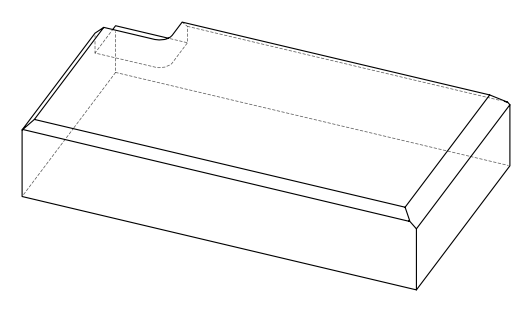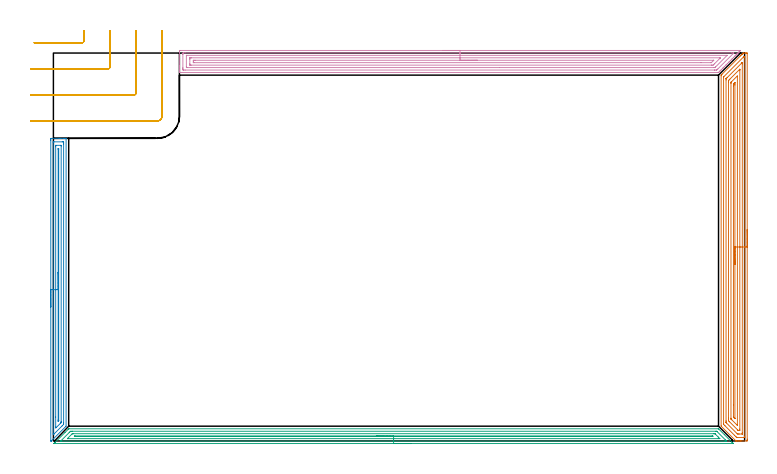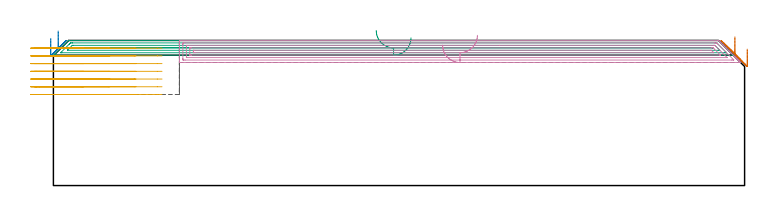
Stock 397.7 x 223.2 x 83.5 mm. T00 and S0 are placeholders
(PLAN: 5 operations, 1 tool changes, 46.7 min)
(1 AREA_MILL | FG_CHAMFER_SURFACE | UGT0205_001 | 10.56 min | 25111 mm3)
(2 AREA_MILL_1 | FG_CHAMFER_SURFACE_1 | UGT0205_001 | 5.6 min | 6948 mm3)
(3 AREA_MILL_2 | FG_CHAMFER_SURFACE_2 | UGT0205_001 | 12.38 min | 13715 mm3)
(4 AREA_MILL_3 | FG_CHAMFER_SURFACE_3 | UGT0205_001 | 12.91 min | 25902 mm3)
(5 MILL_CORNER_NOTCH_RECTANGULAR | CORNER_NOTCH_RECTANGULAR | UGT0201_094 | Follow Part, ap 5, ae 75% | 5.22 min | 108891 mm3)
(TOOL UGT0205_001 | Chamfer Mill 20 x 3 x 45 deg. | D20 FL50 Z2)
(TOOL UGT0201_094 | End mill 20 mm | D20 FL38 Z4)
(OP 1 AREA_MILL)
G17 G21 G94 G90
T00 M6
G54
G17 G0 G90 X399.2 Y121.6 S1061 M3
G43 Z93.5 H0
Z78.5
G94 G1 Y121.562 Z77.628 F250.
Y121.448 Z76.763
Y121.259 Z75.912
Y120.997 Z75.08
Y120.663 Z74.274
Y120.26 Z73.5
Y119.792 Z72.764
Y119.26 Z72.072
Y118.671 Z71.429
Y118.028 Z70.84
Y117.336 Z70.308
Y116.6 Z69.84
Y115.826 Z69.437
Y115.02 Z69.103
Y114.188 Z68.841
Y113.337 Z68.652
Y112.472 Z68.538
Y111.6 Z68.5
Y1.031
X399.199 Y0.594 Z68.501
X399.195 Y0.144 Z68.503
X399.191 Y0.009 Z68.505
X398.751 Y0. Z68.946
X396.107 Z71.587
X395.518 Z72.179
X395.225 Z72.471
X394.636 Z73.06
X394.344 Z73.351
X393.759 Z73.94
X393.166 Z74.533
X392.913 Z74.782
X392.827 Y0.001 Z74.868
X392.69 Y0.01 Z75.006
X392.66 Y0.038 Z75.037
X392.581 Y0.118 Z75.117
X384.339 Y8.361 Z83.36
X384.204 Y8.506 Z83.49
X384.2 Y8.618 Z83.5
Y210.123
X384.198 Y210.494 Z83.482
X384.335 Y210.638 Z83.358
X384.715 Y211.015 Z82.984
X395.225 Y221.527 Z72.471
X395.666 Y221.966 Z72.034
X396.107 Y222.408 Z71.589
X396.306 Y222.606 Z71.393
X396.386 Y222.686 Z71.314
X396.603 Y222.903 Z71.096
X396.72 Y223.02 Z70.979
X396.902 Y223.19 Z70.797
X396.987 Y223.2 Z70.713
X397.869 Z69.83
X398.166 Z69.534
X398.751 Z68.945
X399.042 Z68.654
X399.191 Y223.198 Z68.505
X399.2 Y223.052 Z68.5
Y111.6
X397.786 Z69.914
Y2.377
X397.785 Y2.175 Z69.915
X397.783 Y2.075 Z69.917
X397.78 Y2.026 Z69.92
X397.777 Y2.01 Z69.923
X397.733 Y2.008 Z69.967
X397.359 Y2.001 Z70.341
X393.463 Z74.237
X393.338 Y2.002 Z74.362
X393.239 Y2.006 Z74.461
X393.174 Y2.01 Z74.526
X393.123 Y2.039 Z74.577
X392.775 Y2.377 Z74.925
X392.581 Y2.569 Z75.119
X391.881 Y3.269 Z75.819
X386.412 Y8.738 Z81.288
X385.646 Y9.51 Z82.054
X385.621 Y9.541 Z82.079
X385.619 Y9.561 Z82.081
X385.616 Y9.611 Z82.084
X385.615 Y9.712 Z82.085
X385.614 Y9.914 Z82.086
Y209.147
X385.615 Y209.232 Z82.085
X385.619 Y209.433 Z82.081
X385.621 Y209.455 Z82.079
X385.634 Y209.473 Z82.066
X385.667 Y209.512 Z82.033
X385.728 Y209.577 Z81.972
X396.98 Y220.831 Z70.72
X397.25 Y221.092 Z70.45
X397.346 Y221.184 Z70.354
X397.503 Y221.193 Z70.197
X397.691 Y221.19 Z70.009
X397.779 Y221.181 Z69.921
X397.784 Y220.909 Z69.916
X397.785 Y220.823 Z69.915
X397.786 Y111.6 Z69.914
X396.372 Z71.328
X396.371 Y4.785 Z71.329
X396.366 Y4.16 Z71.334
X396.365 Y4.029 Z71.335
X396.356 Y4.01 Z71.344
X396.317 Y4.005 Z71.383
X396.264 Y4.001 Z71.436
X394.502 Z73.198
X394.344 Y4.002 Z73.356
X393.611 Y4.01 Z74.089
X393.463 Y4.139 Z74.237
X393.44 Y4.16 Z74.26
X387.199 Y10.402 Z80.501
X387.102 Y10.504 Z80.598
X387.039 Y10.572 Z80.661
X387.035 Y10.604 Z80.665
X387.032 Y10.666 Z80.668
X387.029 Y11.293 Z80.671
X387.028 Y11.561 Z80.672
X387.029 Y207.716 Z80.671
X387.034 Y208.34 Z80.666
X387.035 Y208.405 Z80.665
X387.043 Y208.432 Z80.657
X387.061 Y208.454 Z80.639
X387.119 Y208.517 Z80.581
X387.293 Y208.694 Z80.407
X387.561 Y208.962 Z80.139
X396.107 Y217.507 Z71.593
X396.231 Y217.628 Z71.469
X396.314 Y217.705 Z71.386
X396.365 Y217.75 Z71.335
X396.367 Y217.703 Z71.333
X396.369 Y217.525 Z71.331
X396.371 Y217.257 Z71.329
Y216.989
X396.372 Y111.6 Z71.328
X394.957 Z72.743
Y6.835
X394.953 Y6.219 Z72.747
X394.95 Y6.017 Z72.75
X394.756 Y6.01 Z72.944
X394.344 Y6.001 Z73.356
X394.287 Z73.413
X394.082 Y6.008 Z73.618
X394.058 Y6.01 Z73.642
X393.995 Y6.066 Z73.705
X393.867 Y6.187 Z73.833
X393.707 Y6.344 Z73.993
X389.056 Y10.993 Z78.644
X388.759 Y11.293 Z78.941
X388.454 Y11.606 Z79.246
X388.448 Y11.909 Z79.252
X388.445 Y12.185 Z79.255
X388.443 Y12.805 Z79.257
Y13.076
Y206.557
X388.445 Y207.176 Z79.255
X388.447 Y207.313 Z79.253
X388.45 Y207.376 Z79.25
X388.508 Y207.449 Z79.192
X388.78 Y207.728 Z78.92
X389.056 Y208.007 Z78.644
X389.222 Y208.173 Z78.478
X394.835 Y213.785 Z72.865
X394.867 Y213.815 Z72.833
X394.914 Y213.855 Z72.786
X394.951 Y213.885 Z72.749
X394.952 Y213.845 Z72.748
X394.955 Y213.69 Z72.745
X394.957 Y213.46 Z72.743
Y213.07
Y111.6
X393.543 Z74.157
Y9.429
X393.541 Y9.347 Z74.159
X393.536 Y9.185 Z74.164
X393.524 Y8.986 Z74.176
X393.463 Y9.044 Z74.237
X392.989 Y9.51 Z74.711
X390.314 Y12.185 Z77.386
X389.937 Y12.565 Z77.763
X389.877 Y12.63 Z77.823
X389.865 Y12.645 Z77.835
X389.861 Y12.724 Z77.839
X389.859 Y12.832 Z77.841
X389.857 Y12.995 Z77.843
Y13.076
Y205.829
X389.859 Y205.991 Z77.841
X389.864 Y206.315 Z77.836
X389.878 Y206.368 Z77.822
X389.895 Y206.39 Z77.805
X389.937 Y206.437 Z77.763
X389.996 Y206.498 Z77.704
X390.055 Y206.557 Z77.645
X393.543 Y210.043 Z74.157
Y111.6
X392.129 Z75.571
X392.128 Y13.076 Z75.572
X392.127 Y12.879 Z75.573
X392.125 Y12.839 Z75.575
X392.124 Y12.836 Z75.576
X392.108 Y12.848 Z75.592
X392.061 Y12.891 Z75.639
X391.871 Y13.076 Z75.829
X391.7 Y13.248 Z76.
X391.343 Y13.609 Z76.357
X391.3 Y13.656 Z76.4
X391.281 Y13.679 Z76.419
X391.278 Y13.709 Z76.422
X391.274 Y13.823 Z76.426
X391.272 Y13.968 Z76.428
X391.271 Y20.767 Z76.429
Y204.316
X391.273 Y204.774 Z76.427
X391.276 Y205.203 Z76.424
X391.278 Y205.317 Z76.422
X391.657 Y205.709 Z76.043
X391.7 Y205.752 Z76.
X392.105 Y206.148 Z75.595
X392.115 Y206.157 Z75.585
X392.122 Y206.146 Z75.578
X392.125 Y206.127 Z75.575
X392.128 Y205.666 Z75.572
X392.129 Y205.232 Z75.571
Y204.774
Y111.6
Y110.728 Z75.609
Y109.864 Z75.723
Y109.012 Z75.912
Y108.18 Z76.174
Y107.374 Z76.508
Y106.6 Z76.911
Y105.864 Z77.38
Y105.172 Z77.911
Y104.529 Z78.5
Y103.94 Z79.143
Y103.409 Z79.835
Y102.94 Z80.571
Y102.537 Z81.345
Y102.203 Z82.151
Y101.941 Z82.983
Y101.752 Z83.835
Y101.638 Z84.7
Y101.6 Z85.571
G0 Z93.5
M5
M2
(OP 2 AREA_MILL_1)
G17 G21 G94 G90
T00 M6
G54
G17 G0 G90 X-1.5 Y77.063 S1061 M3
G43 Z93.5 H0
Z84.7
G94 G1 Y77.101 Z83.828 F250.
Y77.215 Z82.964
Y77.404 Z82.112
Y77.666 Z81.28
Y78. Z80.474
Y78.403 Z79.7
Y78.872 Z78.964
Y79.403 Z78.272
Y79.992 Z77.629
Y80.635 Z77.04
Y81.327 Z76.508
Y82.063 Z76.04
Y82.837 Z75.637
Y83.643 Z75.303
Y84.475 Z75.041
Y85.327 Z74.852
Y86.192 Z74.738
Y87.063 Z74.7
Y173.062
X-1.499 Y173.51 Z74.701
X-1.495 Y173.948 Z74.703
X-1.491 Y174.09 Z74.706
X-1.062 Y174.1 Z75.135
X3.34 Z79.535
X3.936 Z80.133
X4.221 Z80.418
X5.982 Z82.176
X6.552 Z82.751
X6.862 Z83.061
X7.018 Y174.099 Z83.217
X7.294 Y174.09 Z83.493
X7.3 Y173.956 Z83.5
X7.301 Y8.512 Z83.499
X7.085 Y8.284 Z83.283
X-1.062 Y0.138 Z75.137
X-1.188 Y0.01 Z75.007
X-1.286 Y0.001 Z74.912
X-1.346 Y0. Z74.852
X-1.434 Y0.001 Z74.765
X-1.493 Y0.034 Z74.707
X-1.5 Y0.139 Z74.7
Y0.147
Y87.063
X-0.086 Z76.114
X-0.085 Y171.926 Z76.115
X-0.084 Y172.025 Z76.116
X-0.081 Y172.074 Z76.119
X-0.08 Y172.09 Z76.12
X-0.037 Y172.092 Z76.163
X0.332 Y172.099 Z76.532
X5.101 Z81.301
X5.617 Y172.097 Z81.817
X5.798 Y172.09 Z81.998
X5.879 Y172.077 Z82.079
X5.884 Y171.826 Z82.084
X5.885 Y171.727 Z82.085
X5.886 Y170.933 Z82.086
X5.885 Y10.395 Z82.085
X5.881 Y9.606 Z82.081
X5.879 Y9.556 Z82.079
X5.844 Y9.503 Z82.044
X5.032 Y8.682 Z81.232
X0.408 Y4.059 Z76.608
X0.157 Y3.812 Z76.357
X-0.076 Y3.586 Z76.124
X-0.084 Y4.057 Z76.116
X-0.085 Y4.155 Z76.115
X-0.086 Y87.063 Z76.114
X1.328 Z77.528
X1.329 Y169.307 Z77.529
X1.333 Y169.945 Z77.533
X1.335 Y170.07 Z77.535
X1.339 Y170.09 Z77.539
X1.375 Y170.095 Z77.575
X1.427 Y170.099 Z77.627
X4.068 Y170.1 Z80.268
X4.221 Y170.098 Z80.421
X4.374 Y170.093 Z80.574
X4.465 Y170.087 Z80.665
X4.468 Y170.029 Z80.668
X4.47 Y169.945 Z80.67
X4.471 Y169.691 Z80.671
Y11.286
X4.469 Y11.034 Z80.669
X4.464 Y10.714 Z80.664
X4.452 Y10.563 Z80.652
X4.295 Y10.395 Z80.495
X4.258 Y10.357 Z80.458
X1.6 Y7.7 Z77.8
X1.579 Y7.682 Z77.779
X1.335 Y7.484 Z77.535
X1.332 Y7.721 Z77.532
X1.329 Y7.974 Z77.529
X1.328 Y13.753 Z77.528
Y87.063
X2.743 Z78.943
Y167.875
X2.746 Y168.035 Z78.946
X2.749 Y168.078 Z78.949
X2.752 Y168.091 Z78.952
X2.759 Y168.093 Z78.959
X2.805 Y168.097 Z79.005
X2.9 Y168.099 Z79.1
X2.995 Y168.097 Z79.195
X3.041 Y168.093 Z79.241
X3.048 Y168.091 Z79.248
X3.051 Y168.078 Z79.251
X3.054 Y168.035 Z79.254
X3.056 Y167.876 Z79.256
X3.057 Y162.424 Z79.257
Y11.859
X3.055 Y11.714 Z79.255
X3.053 Y11.644 Z79.253
X3.05 Y11.613 Z79.25
X3.035 Y11.595 Z79.235
X2.894 Y11.452 Z79.094
X2.802 Y11.362 Z79.002
X2.749 Y11.324 Z78.949
X2.747 Y11.421 Z78.947
X2.745 Y11.583 Z78.945
X2.743 Y11.891 Z78.943
Y12.177
Y87.063
Y87.935 Z78.981
Y88.8 Z79.095
Y89.651 Z79.283
Y90.483 Z79.546
Y91.289 Z79.88
Y92.063 Z80.282
Y92.799 Z80.751
Y93.491 Z81.282
Y94.134 Z81.872
Y94.724 Z82.515
Y95.255 Z83.207
Y95.724 Z83.943
Y96.126 Z84.716
Y96.46 Z85.522
Y96.723 Z86.354
Y96.911 Z87.206
Y97.025 Z88.071
Y97.063 Z88.943
G0 Z93.5
M5
M2
(OP 3 AREA_MILL_2)
G17 G21 G94 G90
T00 M6
G54
G17 G0 G90 X205.75 Y-1.5 S1061 M3
G43 Z93.5 H0
Z85.
G94 G1 X205.712 Z84.128 F250.
X205.598 Z83.264
X205.409 Z82.412
X205.147 Z81.58
X204.813 Z80.774
X204.41 Z80.
X203.942 Z79.264
X203.41 Z78.572
X202.821 Z77.929
X202.178 Z77.34
X201.486 Z76.809
X200.75 Z76.34
X199.976 Z75.937
X199.17 Z75.603
X198.338 Z75.341
X197.486 Z75.152
X196.622 Z75.038
X195.75 Z75.
X0.367
X0.312 Y-1.497 Z75.001
X0.311 Y-1.496 Z75.002
X0.322 Y-1.477 Z75.02
X0.622 Y-1.176 Z75.32
X0.763 Y-1.035 Z75.462
X0.923 Y-0.876 Z75.622
X1.059 Y-0.739 Z75.756
X6.688 Y4.888 Z81.388
X8.519 Y6.72 Z83.219
X8.718 Y6.917 Z83.414
X8.806 Y6.997 Z83.489
X8.966 Y7. Z83.5
X382.534
X382.695 Y6.997 Z83.489
X382.785 Y6.916 Z83.413
X386.078 Y3.622 Z80.122
X390.441 Y-0.739 Z75.756
X390.577 Y-0.876 Z75.622
X390.737 Y-1.035 Z75.462
X390.878 Y-1.176 Z75.32
X391.024 Y-1.323 Z75.175
X391.179 Y-1.478 Z75.02
X391.189 Y-1.496 Z75.001
Y-1.499 Z74.999
X391.132 Y-1.5 Z75.
X391.024
X195.75
Y-0.086 Z76.414
X4.886 Y-0.085 Z76.415
X4.498 Y-0.084 Z76.416
X4.271 Y-0.082 Z76.418
X4.192 Y-0.079 Z76.421
X4.225 Y-0.037 Z76.463
X4.289 Y0.032 Z76.532
X4.498 Y0.248 Z76.748
X9.075 Y4.825 Z81.325
X9.183 Y4.931 Z81.431
X9.522 Y5.261 Z81.761
X9.86 Y5.579 Z82.079
X10.087 Y5.582 Z82.082
X10.754 Y5.585 Z82.085
X10.977 Y5.586 Z82.086
X380.97 Y5.585 Z82.085
X381.64 Y5.58 Z82.08
X381.657 Y5.579 Z82.079
X381.677 Y5.563 Z82.063
X381.724 Y5.522 Z82.022
X381.812 Y5.437 Z81.937
X386.681 Y0.569 Z77.069
X387.002 Y0.247 Z76.747
X387.288 Y-0.048 Z76.452
X387.314 Y-0.076 Z76.424
X387.292 Y-0.079 Z76.421
X387.196 Y-0.082 Z76.418
X387.002 Y-0.085 Z76.415
X386.779 Y-0.086 Z76.414
X386.108
X195.75
Y1.328 Z77.828
X8.188 Y1.329 Z77.829
X8.098 Y1.33 Z77.83
X8.073 Y1.332 Z77.832
X8.056 Y1.334 Z77.834
X8.062 Y1.351 Z77.851
X8.073 Y1.371 Z77.871
X8.107 Y1.408 Z77.908
X8.141 Y1.441 Z77.941
X10.756 Y4.057 Z80.557
X10.861 Y4.15 Z80.65
X10.909 Y4.165 Z80.665
X11.031 Y4.168 Z80.668
X11.185 Y4.17 Z80.67
X11.416 Y4.171 Z80.671
X11.532
X379.853
X379.968
X380.2 Y4.168 Z80.668
X380.628 Y4.16 Z80.66
X380.742 Y4.059 Z80.559
X380.746 Y4.055 Z80.555
X382.534 Y2.267 Z78.767
X383.356 Y1.441 Z77.941
X383.427 Y1.365 Z77.865
X383.439 Y1.335 Z77.835
X382.534 Y1.329 Z77.829
X195.75 Y1.328 Z77.828
Y2.743 Z79.243
X12.101
X12.087 Y2.744 Z79.244
X12.045 Y2.749 Z79.249
X12.093 Y2.751 Z79.251
X12.526 Y2.757 Z79.257
X12.541
X379.399 Y2.756 Z79.256
X379.413 Y2.755 Z79.255
X379.455 Y2.751 Z79.251
X379.407 Y2.749 Z79.249
X378.974 Y2.743 Z79.243
X378.959
X195.75
X194.878 Z79.281
X194.014 Z79.395
X193.162 Z79.583
X192.33 Z79.846
X191.524 Z80.18
X190.75 Z80.582
X190.014 Z81.051
X189.322 Z81.582
X188.679 Z82.172
X188.09 Z82.815
X187.558 Z83.507
X187.09 Z84.243
X186.687 Z85.017
X186.353 Z85.823
X186.091 Z86.655
X185.902 Z87.506
X185.788 Z88.371
X185.75 Z89.243
G0 Z93.5
M5
M2
(OP 4 AREA_MILL_3)
G17 G21 G94 G90
T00 M6
G54
G17 G0 G90 X223.95 Y224.7 S1061 M3
G43 Z93.5 H0
Z80.8
G94 G1 X223.988 Z79.928 F250.
X224.102 Z79.064
X224.291 Z78.212
X224.553 Z77.38
X224.887 Z76.574
X225.29 Z75.8
X225.758 Z75.064
X226.29 Z74.372
X226.879 Z73.729
X227.522 Z73.14
X228.214 Z72.608
X228.95 Z72.14
X229.724 Z71.737
X230.53 Z71.403
X231.362 Z71.141
X232.214 Z70.952
X233.078 Z70.838
X233.95 Z70.8
X395.159
X395.376 Y224.694 Z70.803
X395.382 Y224.693 Z70.805
X395.376 Y224.674 Z70.823
X394.99 Y224.29 Z71.21
X394.835 Y224.133 Z71.364
X394.78 Y224.079 Z71.42
X394.591 Y223.891 Z71.608
X394.538 Y223.836 Z71.66
X394.482 Y223.782 Z71.717
X394.296 Y223.596 Z71.903
X394.241 Y223.54 Z71.957
X394.184 Y223.484 Z72.015
X394.001 Y223.3 Z72.199
X393.945 Y223.243 Z72.253
X393.886 Y223.186 Z72.313
X393.705 Y223.005 Z72.494
X393.648 Y222.947 Z72.55
X393.589 Y222.888 Z72.611
X393.41 Y222.71 Z72.789
X393.352 Y222.65 Z72.846
X393.291 Y222.59 Z72.909
X393.115 Y222.414 Z73.085
X393.055 Y222.354 Z73.143
X392.993 Y222.292 Z73.207
X392.82 Y222.119 Z73.38
X392.759 Y222.057 Z73.439
X392.695 Y221.995 Z73.504
X392.524 Y221.824 Z73.675
X392.462 Y221.761 Z73.736
X392.397 Y221.697 Z73.802
X392.229 Y221.528 Z73.971
X392.166 Y221.464 Z74.033
X391.476 Y220.776 Z74.724
X391.276 Y220.574 Z74.922
X390.597 Y219.897 Z75.603
X390.386 Y219.685 Z75.812
X389.719 Y219.019 Z76.481
X389.497 Y218.795 Z76.701
X388.84 Y218.14 Z77.359
X388.607 Y217.905 Z77.591
X387.962 Y217.262 Z78.238
X387.717 Y217.015 Z78.481
X387.084 Y216.384 Z79.116
X387.036 Y216.336 Z79.163
X386.828 Y216.126 Z79.37
X386.205 Y215.505 Z79.995
X386.143 Y215.442 Z80.057
X385.938 Y215.236 Z80.26
X385.327 Y214.627 Z80.873
X385.249 Y214.549 Z80.95
X385.048 Y214.346 Z81.15
X384.448 Y213.748 Z81.752
X384.356 Y213.655 Z81.844
X384.158 Y213.457 Z82.039
X383.57 Y212.87 Z82.63
X383.462 Y212.762 Z82.737
X383.269 Y212.567 Z82.929
X383.164 Y212.463 Z83.034
X382.946 Y212.245 Z83.254
X382.778 Y212.079 Z83.42
X382.701 Y212.006 Z83.492
X382.271 Y212. Z83.5
X72.673
X72.51 Y212.003 Z83.488
X72.507 Y212.045 Z83.446
X72.5 Y212.44 Z83.059
Y212.766 Z82.733
Y213.457 Z82.038
Y214.692 Z80.805
Y215.236 Z80.258
Y215.854 Z79.642
Y223.861 Z71.637
X72.502 Y224.133 Z71.364
X72.508 Y224.692 Z70.806
X72.557 Y224.694 Z70.804
X73.12 Y224.7 Z70.8
X233.95
Y223.286 Z72.214
X390.312
X391.167 Y223.282 Z72.218
X391.206 Y223.279 Z72.221
X391.482 Y223.243 Z72.257
X391.347 Y223.103 Z72.397
X391.206 Y222.957 Z72.543
X382.271 Y214.021 Z81.479
X381.986 Y213.741 Z81.759
X381.695 Y213.457 Z82.043
X381.414 Y213.42 Z82.08
X381.377 Y213.418 Z82.082
X380.526 Y213.414 Z82.086
X380.484
X75.801
X74.947 Y213.417 Z82.083
X74.907 Y213.419 Z82.081
X74.51 Y213.457 Z82.043
X74.503 Y213.859 Z81.641
X74.501 Y214.346 Z81.154
X74.5 Y214.752 Z80.748
X74.501 Y222.354 Z73.146
X74.502 Y222.757 Z72.743
X74.51 Y223.243 Z72.257
X74.869 Y223.281 Z72.219
X74.907 Y223.283 Z72.217
X75.758 Y223.286 Z72.214
X233.95
Y221.872 Z73.628
X387.391 Y221.871 Z73.629
X387.632 Y221.87 Z73.63
X387.646 Y221.868 Z73.632
X387.654 Y221.865 Z73.635
X387.651 Y221.855 Z73.645
X387.645 Y221.846 Z73.654
X387.632 Y221.831 Z73.669
X381.036 Y215.236 Z80.264
X380.759 Y214.962 Z80.538
X380.663 Y214.871 Z80.629
X380.63 Y214.841 Z80.659
X380.585 Y214.835 Z80.665
X380.484 Y214.833 Z80.667
X379.999 Y214.829 Z80.671
X256.614 Y214.828 Z80.672
X77.103 Y214.829 Z80.671
X76.694 Y214.831 Z80.669
X76.558 Y214.833 Z80.667
X76.517 Y214.835 Z80.665
X76.51 Y214.914 Z80.586
X76.505 Y215.043 Z80.457
X76.501 Y215.236 Z80.264
X76.5 Y215.429 Z80.071
X76.501 Y221.656 Z73.844
X76.509 Y221.85 Z73.65
X76.512 Y221.866 Z73.634
X76.517 Y221.868 Z73.632
X76.541 Y221.87 Z73.63
X76.592 Y221.871 Z73.629
X76.694 Y221.872 Z73.628
X233.95
Y220.457 Z75.043
X383.282
X383.754 Y220.452 Z75.048
X383.784 Y220.451 Z75.049
X383.78 Y220.441 Z75.059
X383.745 Y220.399 Z75.101
X383.688 Y220.337 Z75.163
X380.367 Y217.015 Z78.485
X379.977 Y216.63 Z78.87
X379.59 Y216.25 Z79.25
X379.469 Y216.247 Z79.253
X378.697 Y216.243 Z79.257
X378.579
X79.256
X78.576 Y216.25 Z79.25
X78.51 Y216.261 Z79.239
X78.506 Y216.361 Z79.139
X78.502 Y216.573 Z78.927
X78.5 Y216.997 Z78.503
Y219.666 Z75.834
X78.502 Y220.12 Z75.38
X78.506 Y220.338 Z75.162
X78.51 Y220.44 Z75.06
X78.605 Y220.451 Z75.049
X79.375 Y220.457 Z75.043
X79.492
X233.95
Y219.043 Z76.457
X379.84
X379.911 Y219.042 Z76.458
X379.931 Y219.041 Z76.459
X379.919 Y219.024 Z76.476
X379.853 Y218.954 Z76.546
X379.749 Y218.848 Z76.652
X379.697 Y218.795 Z76.705
X378.752 Y217.85 Z77.65
X378.697 Y217.796 Z77.704
X378.605 Y217.711 Z77.789
X378.567 Y217.677 Z77.823
X378.533 Y217.664 Z77.836
X378.375 Y217.661 Z77.839
X378.052 Y217.658 Z77.842
X372.622 Y217.657 Z77.843
X81.162
X80.515 Y217.66 Z77.84
X80.512 Y217.662 Z77.838
X80.504 Y217.67 Z77.83
X80.502 Y217.905 Z77.595
X80.5 Y218.563 Z76.937
X80.503 Y218.795 Z76.705
X80.507 Y218.959 Z76.541
X80.51 Y219.035 Z76.465
X80.663 Y219.038 Z76.462
X80.914 Y219.042 Z76.458
X81.162 Y219.043 Z76.457
X81.806
X233.95
X234.822 Z76.495
X235.686 Z76.609
X236.538 Z76.798
X237.37 Z77.06
X238.176 Z77.394
X238.95 Z77.797
X239.686 Z78.265
X240.378 Z78.796
X241.021 Z79.386
X241.61 Z80.029
X242.142 Z80.721
X242.61 Z81.457
X243.013 Z82.231
X243.347 Z83.037
X243.609 Z83.869
X243.798 Z84.72
X243.912 Z85.585
X243.95 Z86.457
G0 Z93.5
M5
M2
(OP 5 MILL_CORNER_NOTCH_RECTANGULAR)
G17 G21 G94 G90
T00 M6
G54
G17 G0 G90 X-11.074 Y229.1 S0 M3
G43 Z93.5 H0
Z79.057
G94 G1 X-8.074 F250.
X16.505 F500.
G3 X17.5 Y230.095 R1.
G1 Y233.2
Y236.2 F250.
G0 Z93.5
X-13. Y214.1
Z79.057
G1 X-10.
X31.505 F500.
G3 X32.5 Y215.095 R1.
G1 Y233.2
Y236.2 F250.
G0 Z93.5
X-13. Y199.1
Z79.057
G1 X-10.
X46.505 F500.
G3 X47.5 Y200.095 R1.
G1 Y233.2
Y236.2 F250.
G0 Z93.5
X-13. Y184.1
Z79.057
G1 X-10.
X59.8 F500.
G3 X62.5 Y186.8 R2.7
G1 Y233.2
Y236.2 F250.
G0 Z93.5
X-11.074 Y229.1
Z74.614
G1 X-8.074
X16.505 F500.
G3 X17.5 Y230.095 R1.
G1 Y233.2
Y236.2 F250.
G0 Z93.5
X-13. Y214.1
Z74.614
G1 X-10.
X31.505 F500.
G3 X32.5 Y215.095 R1.
G1 Y233.2
Y236.2 F250.
G0 Z93.5
X-13. Y199.1
Z74.614
G1 X-10.
X46.505 F500.
G3 X47.5 Y200.095 R1.
G1 Y233.2
Y236.2 F250.
G0 Z93.5
X-13. Y184.1
Z74.614
G1 X-10.
X59.8 F500.
G3 X62.5 Y186.8 R2.7
G1 Y233.2
Y236.2 F250.
G0 Z93.5
X-11.074 Y229.1
Z70.171
G1 X-8.074
X16.505 F500.
G3 X17.5 Y230.095 R1.
G1 Y233.2
Y236.2 F250.
G0 Z93.5
X-13. Y214.1
Z70.171
G1 X-10.
X31.505 F500.
G3 X32.5 Y215.095 R1.
G1 Y233.2
Y236.2 F250.
G0 Z93.5
X-13. Y199.1
Z70.171
G1 X-10.
X46.505 F500.
G3 X47.5 Y200.095 R1.
G1 Y233.2
Y236.2 F250.
G0 Z93.5
X-13. Y184.1
Z70.171
G1 X-10.
X59.8 F500.
G3 X62.5 Y186.8 R2.7
G1 Y233.2
Y236.2 F250.
G0 Z93.5
X-11.074 Y229.1
Z65.729
G1 X-8.074
X16.505 F500.
G3 X17.5 Y230.095 R1.
G1 Y233.2
Y236.2 F250.
G0 Z93.5
X-13. Y214.1
Z65.729
G1 X-10.
X31.505 F500.
G3 X32.5 Y215.095 R1.
G1 Y233.2
Y236.2 F250.
G0 Z93.5
X-13. Y199.1
Z65.729
G1 X-10.
X46.505 F500.
G3 X47.5 Y200.095 R1.
G1 Y233.2
Y236.2 F250.
G0 Z93.5
X-13. Y184.1
Z65.729
G1 X-10.
X59.8 F500.
G3 X62.5 Y186.8 R2.7
G1 Y233.2
Y236.2 F250.
G0 Z93.5
X-11.074 Y229.1
Z61.286
G1 X-8.074
X16.505 F500.
G3 X17.5 Y230.095 R1.
G1 Y233.2
Y236.2 F250.
G0 Z93.5
X-13. Y214.1
Z61.286
G1 X-10.
X31.505 F500.
G3 X32.5 Y215.095 R1.
G1 Y233.2
Y236.2 F250.
G0 Z93.5
X-13. Y199.1
Z61.286
G1 X-10.
X46.505 F500.
G3 X47.5 Y200.095 R1.
G1 Y233.2
Y236.2 F250.
G0 Z93.5
X-13. Y184.1
Z61.286
G1 X-10.
X59.8 F500.
G3 X62.5 Y186.8 R2.7
G1 Y233.2
Y236.2 F250.
G0 Z93.5
X-11.074 Y229.1
Z56.843
G1 X-8.074
X16.505 F500.
G3 X17.5 Y230.095 R1.
G1 Y233.2
Y236.2 F250.
G0 Z93.5
X-13. Y214.1
Z56.843
G1 X-10.
X31.505 F500.
G3 X32.5 Y215.095 R1.
G1 Y233.2
Y236.2 F250.
G0 Z93.5
X-13. Y199.1
Z56.843
G1 X-10.
X46.505 F500.
G3 X47.5 Y200.095 R1.
G1 Y233.2
Y236.2 F250.
G0 Z93.5
X-13. Y184.1
Z56.843
G1 X-10.
X59.8 F500.
G3 X62.5 Y186.8 R2.7
G1 Y233.2
Y236.2 F250.
G0 Z93.5
X-11.074 Y229.1
Z52.4
G1 X-8.074
X16.505 F500.
G3 X17.5 Y230.095 R1.
G1 Y233.2
Y236.2 F250.
G0 Z93.5
X-13. Y214.1
Z52.4
G1 X-10.
X31.505 F500.
G3 X32.5 Y215.095 R1.
G1 Y233.2
Y236.2 F250.
G0 Z93.5
X-13. Y199.1
Z52.4
G1 X-10.
X46.505 F500.
G3 X47.5 Y200.095 R1.
G1 Y233.2
Y236.2 F250.
G0 Z93.5
X-13. Y184.1
Z52.4
G1 X-10.
X59.8 F500.
G3 X62.5 Y186.8 R2.7
G1 Y233.2
Y236.2 F250.
G0 Z93.5
M5
M2
